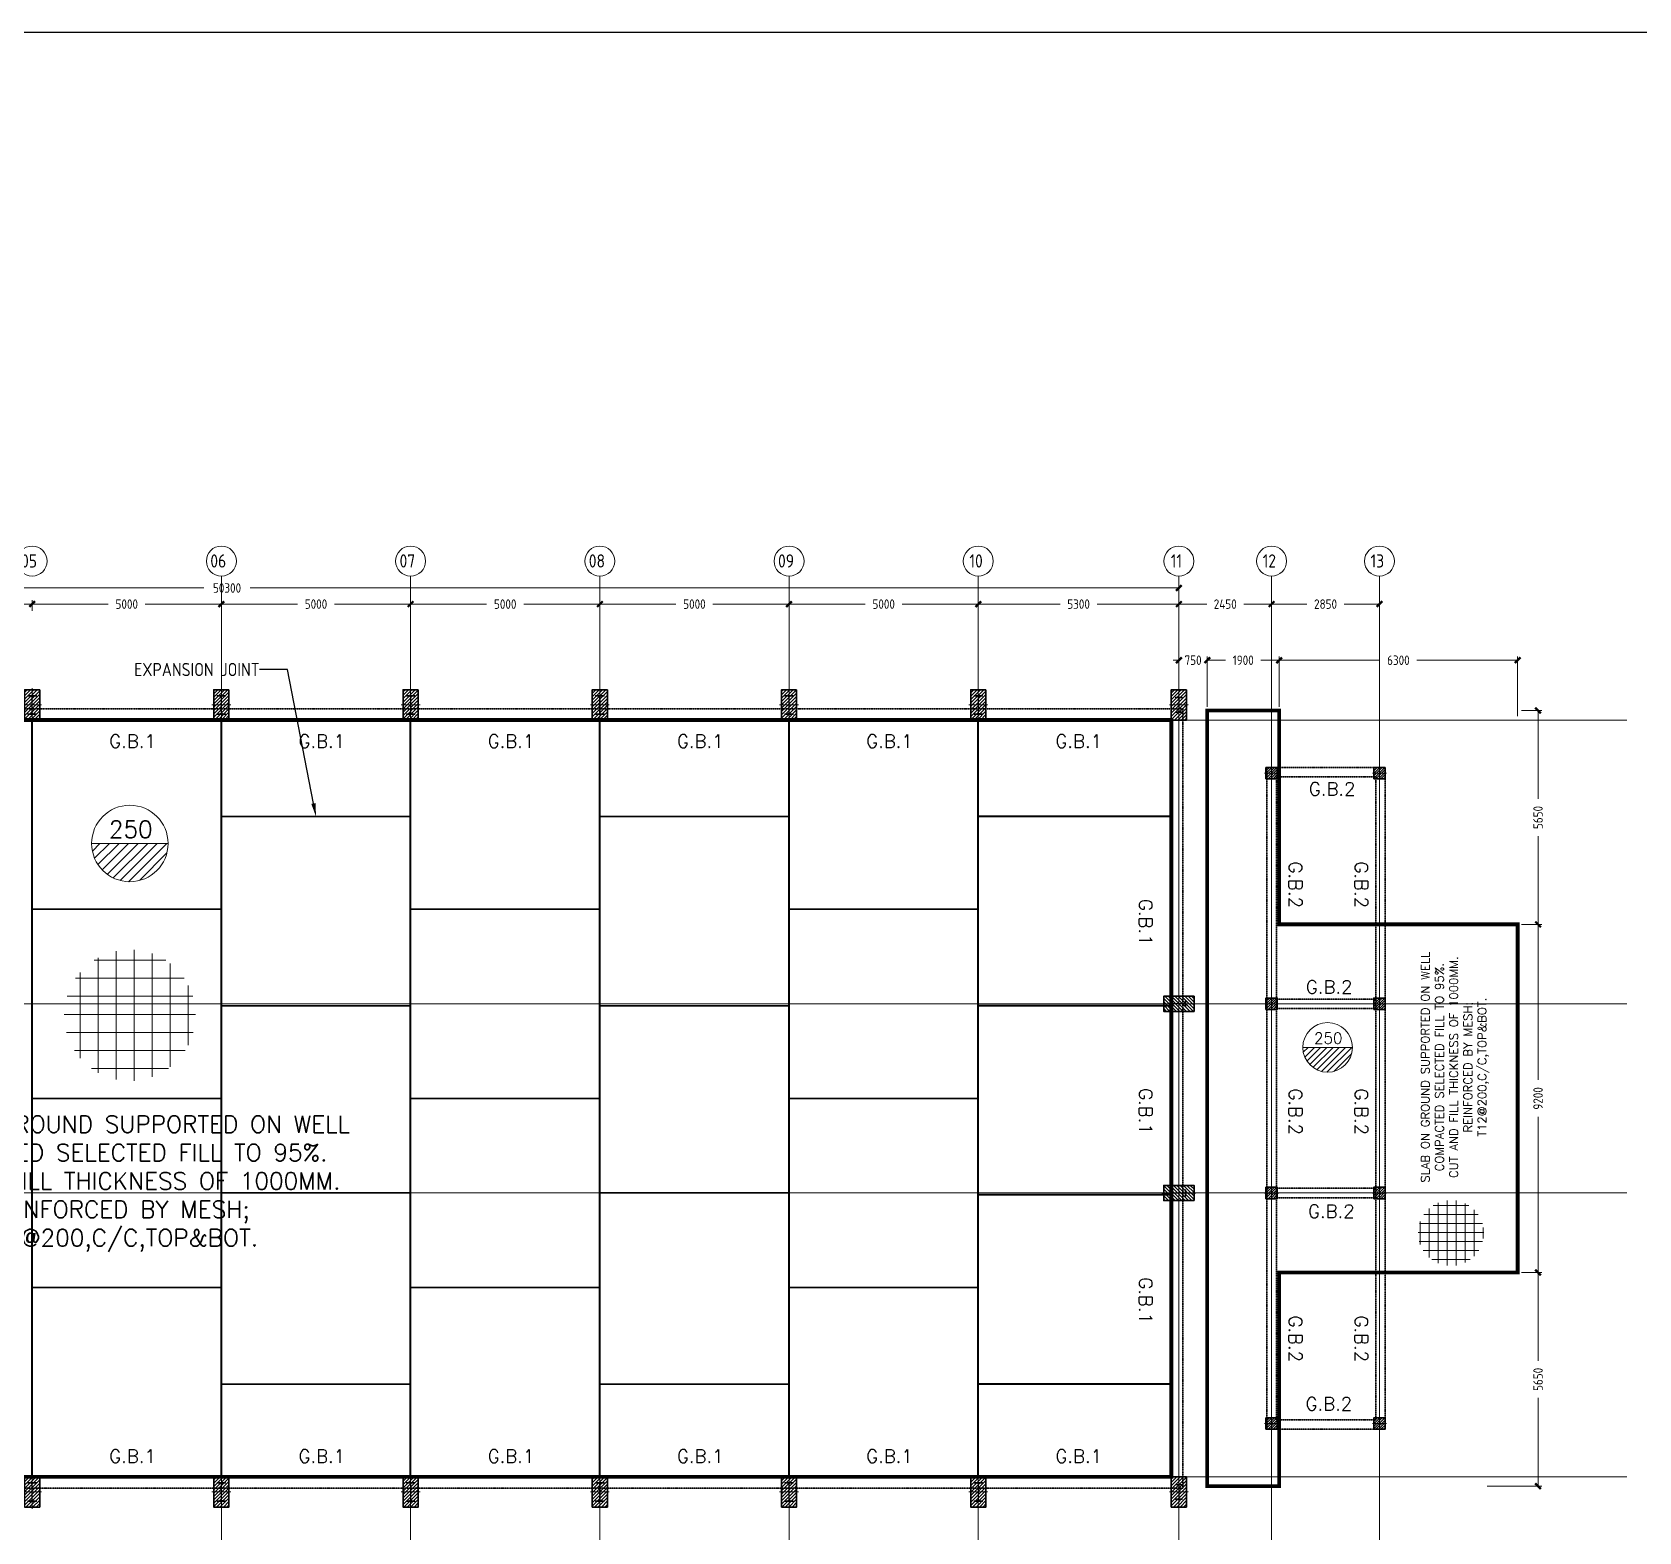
# Model space of a CAD drawing. Header units: millimetres. Extents: x -388065 to 2372687422, y -192755 to 667797.
# Drawn here: x 223865 to 266319, y 598695 to 638332 of the extents above; entities that cross this region are included whole.
import ezdxf
from ezdxf import colors
from ezdxf.entities.mleader import LeaderData, LeaderLine
from ezdxf.math import Vec2, Vec3

# ---------------------------------------------------------------- set-up
doc = ezdxf.new("R2010")
doc.units = ezdxf.units.MM
doc.linetypes.add('CENTER', pattern=[2, 1.25, -0.25, 0.25, -0.25])
doc.linetypes.add('DASHED2', pattern=[0.375, 0.25, -0.125])
doc.layers.add('S-DIM', color=5, linetype='Continuous')
for name, color, linetype, lineweight in [('SLAB', 6, 'Continuous', 25), ('STR-BEAM_EXPOSED', 5, 'DASHED2', 30), ('STR-CL', 1, 'CENTER', 9), ('STR-CONC', 3, 'Continuous', 30), ('STR-DIM', 1, 'Continuous', 9), ('STR-GRID', 248, 'Continuous', 9), ('STR-HATCH', 4, 'Continuous', 9), ('STR-STEEL_IN_SEC', 6, 'Continuous', 15), ('STR-TEXT', 7, 'Continuous', 9)]:
    doc.layers.add(name, color=color, linetype=linetype, lineweight=lineweight)
doc.styles.add('MINA_MM', font='romans.shx', dxfattribs={"height": 200})
doc.styles.add('MINA_MM_ANNOT_PLAN', font='dim.shx', dxfattribs={"height": 350})
doc.styles.add('MINA_MM_LAYOUT', font='dim.shx', dxfattribs={"height": 250})
doc.dimstyles.new('MINA_MM_LAYOUT', dxfattribs={"dimtxt": 250, "dimasz": 150, "dimexe": 100, "dimexo": 100, "dimgap": 50, "dimtad": 0, "dimdec": 0, "dimzin": 0, "dimdsep": 46, "dimtxsty": 'MINA_MM_LAYOUT', "dimblk": 'ARCHTICK', "dimcen": 0.09, "dimclrd": 256, "dimclre": 256, "dimclrt": 7, "dimadec": 0, "dimazin": 0, "dimtfac": 1, "dimtdec": 0, "dimtix": 1, "dimtofl": 0, "dimtmove": 0, "dimatfit": 0, "dimfxl": 1, "dimtolj": 1, "dimtzin": 0, "dimlwd": -1, "dimlwe": -1, "dimarcsym": 0})

# ---------------------------------------------------------------- blocks, each defined once
blk = doc.blocks.new('S.C.01.PLAN')
at = {"layer": 'STR-HATCH'}
h = blk.add_hatch(dxfattribs=at)
h.set_pattern_fill('ANSI31', color=256, scale=500)
h.set_pattern_definition([(45, (0, 0), (-44.194, 44.194), [])])
h.paths.add_polyline_path([(200, 150), (200, -650), (-200, -650), (-200, 150)])
at = {"layer": 'STR-CL'}
for p, q in [((0, 196), (0, -700)), ((-250, -250), (250, -250))]:
    blk.add_line(p, q, dxfattribs=at)
at = {"layer": 'STR-CONC', "ltscale": 10}
blk.add_lwpolyline([(200, 150), (200, -650), (-200, -650), (-200, 150)], close=True, dxfattribs=at)
blk = doc.blocks.new('column plan')
for p in [(110750, 620801), (115750, 620801), (120750, 620801), (125750, 620801), (130750, 620801), (135750, 620801), (141050, 620801), (110750, 600001), (115750, 600001), (120750, 600001), (125750, 600001), (130750, 600001), (135750, 600001), (141050, 600001)]:
    blk.add_blockref('S.C.01.PLAN', p)
at = {"rotation": 270}
for p in [(141300, 612651), (141300, 607651)]:
    blk.add_blockref('S.C.01.PLAN', p, dxfattribs=at)
blk = doc.blocks.new('_ARCHTICK')
at = {"color": 0, "linetype": 'ByBlock', "const_width": 0.4}
blk.add_lwpolyline([(-0.5, -0.5), (0.5, 0.5)], dxfattribs=at)
blk = doc.blocks.new('*D2524')
at = {"layer": 'Defpoints', "color": 0, "ltscale": 10, "transparency": 16777216}
for p in [(141050, 623641), (90750, 622941), (141050, 622941)]:
    blk.add_point(p, dxfattribs=at)
at = {"layer": 'STR-DIM', "ltscale": 10, "transparency": 16777216}
for p, q in [((90750, 623041), (90750, 623741)), ((141050, 623041), (141050, 623741)), ((90750, 623641), (115290, 623641)), ((141050, 623641), (116509, 623641))]:
    blk.add_line(p, q, dxfattribs=at)
at = {"layer": 'STR-DIM', "ltscale": 10, "transparency": 16777216, "xscale": 150, "yscale": 150, "zscale": 150, "rotation": 180}
blk.add_blockref('_ARCHTICK', (90750, 623641), dxfattribs=at)
at = {"layer": 'STR-DIM', "ltscale": 10, "transparency": 16777216, "xscale": 150, "yscale": 150, "zscale": 150}
blk.add_blockref('_ARCHTICK', (141050, 623641), dxfattribs=at)
at = {"layer": 'STR-DIM', "color": 7, "ltscale": 10, "transparency": 16777216, "insert": (115900, 623641), "char_height": 250, "attachment_point": 5, "style": 'MINA_MM_LAYOUT'}
blk.add_mtext('\\A1;50300', dxfattribs=at)
blk = doc.blocks.new('*D2527')
at = {"layer": 'Defpoints', "color": 0, "transparency": 16777216}
for p in [(105750, 622941), (110750, 623215), (110750, 622941)]:
    blk.add_point(p, dxfattribs=at)
at = {"layer": 'STR-DIM', "transparency": 16777216}
for p, q in [((105750, 623041), (105750, 623315)), ((110750, 623041), (110750, 623315)), ((105750, 623215), (107759, 623215)), ((110750, 623215), (108740, 623215))]:
    blk.add_line(p, q, dxfattribs=at)
at = {"layer": 'STR-DIM', "transparency": 16777216, "xscale": 150, "yscale": 150, "zscale": 150, "rotation": 180}
blk.add_blockref('_ARCHTICK', (105750, 623215), dxfattribs=at)
at = {"layer": 'STR-DIM', "transparency": 16777216, "xscale": 150, "yscale": 150, "zscale": 150}
blk.add_blockref('_ARCHTICK', (110750, 623215), dxfattribs=at)
at = {"layer": 'STR-DIM', "color": 7, "transparency": 16777216, "insert": (108250, 623215), "char_height": 250, "attachment_point": 5, "style": 'MINA_MM_LAYOUT'}
blk.add_mtext('\\A1;5000', dxfattribs=at)
blk = doc.blocks.new('*D2528')
at = {"layer": 'Defpoints', "color": 0, "transparency": 16777216}
for p in [(110750, 622941), (115750, 623215), (115750, 622941)]:
    blk.add_point(p, dxfattribs=at)
at = {"layer": 'STR-DIM', "transparency": 16777216}
for p, q in [((110750, 623041), (110750, 623315)), ((115750, 623041), (115750, 623315)), ((110750, 623215), (112759, 623215)), ((115750, 623215), (113740, 623215))]:
    blk.add_line(p, q, dxfattribs=at)
at = {"layer": 'STR-DIM', "transparency": 16777216, "xscale": 150, "yscale": 150, "zscale": 150, "rotation": 180}
blk.add_blockref('_ARCHTICK', (110750, 623215), dxfattribs=at)
at = {"layer": 'STR-DIM', "transparency": 16777216, "xscale": 150, "yscale": 150, "zscale": 150}
blk.add_blockref('_ARCHTICK', (115750, 623215), dxfattribs=at)
at = {"layer": 'STR-DIM', "color": 7, "transparency": 16777216, "insert": (113250, 623215), "char_height": 250, "attachment_point": 5, "style": 'MINA_MM_LAYOUT'}
blk.add_mtext('\\A1;5000', dxfattribs=at)
blk = doc.blocks.new('*D2529')
at = {"layer": 'Defpoints', "color": 0, "transparency": 16777216}
for p in [(115750, 622941), (120750, 623215), (120750, 622941)]:
    blk.add_point(p, dxfattribs=at)
at = {"layer": 'STR-DIM', "transparency": 16777216}
for p, q in [((115750, 623041), (115750, 623315)), ((120750, 623041), (120750, 623315)), ((115750, 623215), (117759, 623215)), ((120750, 623215), (118740, 623215))]:
    blk.add_line(p, q, dxfattribs=at)
at = {"layer": 'STR-DIM', "transparency": 16777216, "xscale": 150, "yscale": 150, "zscale": 150, "rotation": 180}
blk.add_blockref('_ARCHTICK', (115750, 623215), dxfattribs=at)
at = {"layer": 'STR-DIM', "transparency": 16777216, "xscale": 150, "yscale": 150, "zscale": 150}
blk.add_blockref('_ARCHTICK', (120750, 623215), dxfattribs=at)
at = {"layer": 'STR-DIM', "color": 7, "transparency": 16777216, "insert": (118250, 623215), "char_height": 250, "attachment_point": 5, "style": 'MINA_MM_LAYOUT'}
blk.add_mtext('\\A1;5000', dxfattribs=at)
blk = doc.blocks.new('*D2530')
at = {"layer": 'Defpoints', "color": 0, "transparency": 16777216}
for p in [(120750, 622941), (125750, 623215), (125750, 622941)]:
    blk.add_point(p, dxfattribs=at)
at = {"layer": 'STR-DIM', "transparency": 16777216}
for p, q in [((120750, 623041), (120750, 623315)), ((125750, 623041), (125750, 623315)), ((120750, 623215), (122759, 623215)), ((125750, 623215), (123740, 623215))]:
    blk.add_line(p, q, dxfattribs=at)
at = {"layer": 'STR-DIM', "transparency": 16777216, "xscale": 150, "yscale": 150, "zscale": 150, "rotation": 180}
blk.add_blockref('_ARCHTICK', (120750, 623215), dxfattribs=at)
at = {"layer": 'STR-DIM', "transparency": 16777216, "xscale": 150, "yscale": 150, "zscale": 150}
blk.add_blockref('_ARCHTICK', (125750, 623215), dxfattribs=at)
at = {"layer": 'STR-DIM', "color": 7, "transparency": 16777216, "insert": (123250, 623215), "char_height": 250, "attachment_point": 5, "style": 'MINA_MM_LAYOUT'}
blk.add_mtext('\\A1;5000', dxfattribs=at)
blk = doc.blocks.new('*D2531')
at = {"layer": 'Defpoints', "color": 0, "transparency": 16777216}
for p in [(125750, 622941), (130750, 623215), (130750, 622941)]:
    blk.add_point(p, dxfattribs=at)
at = {"layer": 'STR-DIM', "transparency": 16777216}
for p, q in [((125750, 623041), (125750, 623315)), ((130750, 623041), (130750, 623315)), ((125750, 623215), (127759, 623215)), ((130750, 623215), (128740, 623215))]:
    blk.add_line(p, q, dxfattribs=at)
at = {"layer": 'STR-DIM', "transparency": 16777216, "xscale": 150, "yscale": 150, "zscale": 150, "rotation": 180}
blk.add_blockref('_ARCHTICK', (125750, 623215), dxfattribs=at)
at = {"layer": 'STR-DIM', "transparency": 16777216, "xscale": 150, "yscale": 150, "zscale": 150}
blk.add_blockref('_ARCHTICK', (130750, 623215), dxfattribs=at)
at = {"layer": 'STR-DIM', "color": 7, "transparency": 16777216, "insert": (128250, 623215), "char_height": 250, "attachment_point": 5, "style": 'MINA_MM_LAYOUT'}
blk.add_mtext('\\A1;5000', dxfattribs=at)
blk = doc.blocks.new('*D2532')
at = {"layer": 'Defpoints', "color": 0, "transparency": 16777216}
for p in [(130750, 622941), (135750, 623215), (135750, 622941)]:
    blk.add_point(p, dxfattribs=at)
at = {"layer": 'STR-DIM', "transparency": 16777216}
for p, q in [((130750, 623041), (130750, 623315)), ((135750, 623041), (135750, 623315)), ((130750, 623215), (132759, 623215)), ((135750, 623215), (133740, 623215))]:
    blk.add_line(p, q, dxfattribs=at)
at = {"layer": 'STR-DIM', "transparency": 16777216, "xscale": 150, "yscale": 150, "zscale": 150, "rotation": 180}
blk.add_blockref('_ARCHTICK', (130750, 623215), dxfattribs=at)
at = {"layer": 'STR-DIM', "transparency": 16777216, "xscale": 150, "yscale": 150, "zscale": 150}
blk.add_blockref('_ARCHTICK', (135750, 623215), dxfattribs=at)
at = {"layer": 'STR-DIM', "color": 7, "transparency": 16777216, "insert": (133250, 623215), "char_height": 250, "attachment_point": 5, "style": 'MINA_MM_LAYOUT'}
blk.add_mtext('\\A1;5000', dxfattribs=at)
blk = doc.blocks.new('*D2533')
at = {"layer": 'Defpoints', "color": 0, "transparency": 16777216}
for p in [(135750, 622941), (141050, 623215), (141050, 622941)]:
    blk.add_point(p, dxfattribs=at)
at = {"layer": 'STR-DIM', "transparency": 16777216}
for p, q in [((135750, 623041), (135750, 623315)), ((141050, 623041), (141050, 623315)), ((135750, 623215), (137909, 623215)), ((141050, 623215), (138890, 623215))]:
    blk.add_line(p, q, dxfattribs=at)
at = {"layer": 'STR-DIM', "transparency": 16777216, "xscale": 150, "yscale": 150, "zscale": 150, "rotation": 180}
blk.add_blockref('_ARCHTICK', (135750, 623215), dxfattribs=at)
at = {"layer": 'STR-DIM', "transparency": 16777216, "xscale": 150, "yscale": 150, "zscale": 150}
blk.add_blockref('_ARCHTICK', (141050, 623215), dxfattribs=at)
at = {"layer": 'STR-DIM', "color": 7, "transparency": 16777216, "insert": (138400, 623215), "char_height": 250, "attachment_point": 5, "style": 'MINA_MM_LAYOUT'}
blk.add_mtext('\\A1;5300', dxfattribs=at)
blk = doc.blocks.new('*D2056')
at = {"layer": 'Defpoints', "color": 0, "ltscale": 0.1, "transparency": 16777216}
for p in [(141050, 622941), (143500, 623215), (143500, 622914)]:
    blk.add_point(p, dxfattribs=at)
at = {"layer": 'STR-DIM', "ltscale": 0.1, "transparency": 16777216}
for p, q in [((141050, 623041), (141050, 623315)), ((143500, 623014), (143500, 623315)), ((141050, 623215), (141784, 623215)), ((143500, 623215), (142765, 623215))]:
    blk.add_line(p, q, dxfattribs=at)
at = {"layer": 'STR-DIM', "ltscale": 0.1, "transparency": 16777216, "xscale": 150, "yscale": 150, "zscale": 150, "rotation": 180}
blk.add_blockref('_ARCHTICK', (141050, 623215), dxfattribs=at)
at = {"layer": 'STR-DIM', "ltscale": 0.1, "transparency": 16777216, "xscale": 150, "yscale": 150, "zscale": 150}
blk.add_blockref('_ARCHTICK', (143500, 623215), dxfattribs=at)
at = {"layer": 'STR-DIM', "color": 7, "ltscale": 0.1, "transparency": 16777216, "insert": (142275, 623215), "char_height": 250, "attachment_point": 5, "style": 'MINA_MM_LAYOUT'}
blk.add_mtext('\\A1;2450', dxfattribs=at)
blk = doc.blocks.new('*D2057')
at = {"layer": 'Defpoints', "color": 0, "ltscale": 0.1, "transparency": 16777216}
for p in [(143500, 622914), (146350, 623215), (146350, 622912)]:
    blk.add_point(p, dxfattribs=at)
at = {"layer": 'STR-DIM', "ltscale": 0.1, "transparency": 16777216}
for p, q in [((143500, 623014), (143500, 623315)), ((146350, 623012), (146350, 623315)), ((143500, 623215), (144434, 623215)), ((146350, 623215), (145415, 623215))]:
    blk.add_line(p, q, dxfattribs=at)
at = {"layer": 'STR-DIM', "ltscale": 0.1, "transparency": 16777216, "xscale": 150, "yscale": 150, "zscale": 150, "rotation": 180}
blk.add_blockref('_ARCHTICK', (143500, 623215), dxfattribs=at)
at = {"layer": 'STR-DIM', "ltscale": 0.1, "transparency": 16777216, "xscale": 150, "yscale": 150, "zscale": 150}
blk.add_blockref('_ARCHTICK', (146350, 623215), dxfattribs=at)
at = {"layer": 'STR-DIM', "color": 7, "ltscale": 0.1, "transparency": 16777216, "insert": (144925, 623215), "char_height": 250, "attachment_point": 5, "style": 'MINA_MM_LAYOUT'}
blk.add_mtext('\\A1;2850', dxfattribs=at)
blk = doc.blocks.new('*U1633')
at = {"layer": 'STR-TEXT', "insert": (-334, 100), "char_height": 350, "attachment_point": 1, "style": 'MINA_MM'}
blk.add_mtext_dynamic_manual_height_columns('G.B.1', width=668.67, gutter_width=12.5, heights=[0], dxfattribs=at)
blk = doc.blocks.new('*U1634')
at = {"layer": 'STR-BEAM_EXPOSED', "color": 0, "linetype": 'ByBlock', "lineweight": -2, "transparency": 16777216}
for p in [(20000, 0), (25000, 0), (30000, 0), (35000, 0), (40000, 0), (45000, 0)]:
    blk.add_blockref('*U1633', p, dxfattribs=at)
blk = doc.blocks.new('*U1640')
at = {"layer": 'STR-TEXT', "insert": (-334, 100), "char_height": 350, "attachment_point": 1, "style": 'MINA_MM'}
blk.add_mtext_dynamic_manual_height_columns('G.B.1', width=668.67, gutter_width=12.5, heights=[0], dxfattribs=at)
blk = doc.blocks.new('*U1639')
at = {"layer": 'STR-BEAM_EXPOSED', "color": 0, "linetype": 'ByBlock', "lineweight": -2, "transparency": 16777216}
for p in [(0, 0), (5000, 0), (10000, 0)]:
    blk.add_blockref('*U1640', p, dxfattribs=at)
blk = doc.blocks.new('PLATFORM CLOUMNS')
at = {"layer": 'STR-HATCH'}
h = blk.add_hatch(dxfattribs=at)
h.set_pattern_fill('ANSI31', color=256, scale=375)
h.set_pattern_definition([(45, (143312.404, 618746.048), (-33.1456, 33.1456), [])])
h.paths.add_polyline_path([(143350, 618596), (143350, 618896), (143650, 618896), (143650, 618596)])
h = blk.add_hatch(dxfattribs=at)
h.set_pattern_fill('ANSI31', color=256, scale=375)
h.set_pattern_definition([(45, (146162.405, 618746.048), (-33.1456, 33.1456), [])])
h.paths.add_polyline_path([(146200, 618596), (146200, 618896), (146500, 618896), (146500, 618596)])
h = blk.add_hatch(dxfattribs=at)
h.set_pattern_fill('ANSI31', color=256, scale=375)
h.set_pattern_definition([(45, (143312.405, 612651.39), (-33.1456, 33.1456), [])])
h.paths.add_polyline_path([(143350, 612501), (143350, 612801), (143650, 612801), (143650, 612501)])
h = blk.add_hatch(dxfattribs=at)
h.set_pattern_fill('ANSI31', color=256, scale=375)
h.set_pattern_definition([(45, (146162.405, 612651.39), (-33.1456, 33.1456), [])])
h.paths.add_polyline_path([(146200, 612501), (146200, 612801), (146500, 612801), (146500, 612501)])
h = blk.add_hatch(dxfattribs=at)
h.set_pattern_fill('ANSI31', color=256, scale=375)
h.set_pattern_definition([(45, (143312.404, 607651.39), (-33.1456, 33.1456), [])])
h.paths.add_polyline_path([(143350, 607501), (143350, 607801), (143650, 607801), (143650, 607501)])
h = blk.add_hatch(dxfattribs=at)
h.set_pattern_fill('ANSI31', color=256, scale=375)
h.set_pattern_definition([(45, (146162.404, 607651.39), (-33.1456, 33.1456), [])])
h.paths.add_polyline_path([(146200, 607501), (146200, 607801), (146500, 607801), (146500, 607501)])
h = blk.add_hatch(dxfattribs=at)
h.set_pattern_fill('ANSI31', color=256, scale=375)
h.set_pattern_definition([(45, (143312.405, 601556.048), (-33.1456, 33.1456), [])])
h.paths.add_polyline_path([(143350, 601406), (143350, 601706), (143650, 601706), (143650, 601406)])
h = blk.add_hatch(dxfattribs=at)
h.set_pattern_fill('ANSI31', color=256, scale=375)
h.set_pattern_definition([(45, (146162.405, 601556.048), (-33.1456, 33.1456), [])])
h.paths.add_polyline_path([(146200, 601406), (146200, 601706), (146500, 601706), (146500, 601406)])
at = {"layer": 'STR-CL'}
for p, q in [((143312, 618746), (143687, 618746)), ((143500, 618934), (143500, 618559)), ((146162, 618746), (146537, 618746)), ((146350, 618934), (146350, 618559)), ((143312, 612651), (143687, 612651)), ((143500, 612839), (143500, 612464)), ((146162, 612651), (146537, 612651)), ((146350, 612839), (146350, 612464)), ((143312, 607651), (143687, 607651)), ((143500, 607839), (143500, 607464)), ((146162, 607651), (146537, 607651)), ((146350, 607839), (146350, 607464)), ((143500, 601744), (143500, 601369)), ((146350, 601744), (146350, 601369)), ((143312, 601556), (143687, 601556)), ((146162, 601556), (146537, 601556))]:
    blk.add_line(p, q, dxfattribs=at)
at = {"layer": 'STR-CONC', "ltscale": 10}
for points in [[(143350, 618596), (143350, 618896), (143650, 618896), (143650, 618596)], [(146200, 618596), (146200, 618896), (146500, 618896), (146500, 618596)], [(143350, 612501), (143350, 612801), (143650, 612801), (143650, 612501)], [(146200, 612501), (146200, 612801), (146500, 612801), (146500, 612501)], [(143350, 607501), (143350, 607801), (143650, 607801), (143650, 607501)], [(146200, 607501), (146200, 607801), (146500, 607801), (146500, 607501)], [(143350, 601406), (143350, 601706), (143650, 601706), (143650, 601406)], [(146200, 601406), (146200, 601706), (146500, 601706), (146500, 601406)]]:
    blk.add_lwpolyline(points, close=True, dxfattribs=at)
blk = doc.blocks.new('*U1765')
at = {"layer": 'STR-TEXT', "insert": (-334, 100), "char_height": 350, "attachment_point": 1, "style": 'MINA_MM'}
blk.add_mtext_dynamic_manual_height_columns('G.B.2', width=668.67, gutter_width=12.5, heights=[0], dxfattribs=at)
blk = doc.blocks.new('*U1764')
at = {"layer": 'STR-BEAM_EXPOSED', "color": 0, "linetype": 'ByBlock', "lineweight": -2, "transparency": 16777216}
for p in [(0, 0), (6000, 0), (12000, 0)]:
    blk.add_blockref('*U1765', p, dxfattribs=at)
blk = doc.blocks.new('*D1766')
at = {"layer": 'Defpoints', "color": 0, "transparency": 16777216}
for p in [(254915, 621732), (254165, 621450), (254915, 620401)]:
    blk.add_point(p, dxfattribs=at)
at = {"layer": 'STR-DIM', "transparency": 16777216}
for p, q in [((254165, 621732), (254015, 621732)), ((254165, 621550), (254165, 621832)), ((254915, 620501), (254915, 621832)), ((254915, 621732), (255065, 621732))]:
    blk.add_line(p, q, dxfattribs=at)
at = {"layer": 'STR-DIM', "transparency": 16777216, "xscale": 150, "yscale": 150, "zscale": 150}
blk.add_blockref('_ARCHTICK', (254165, 621732), dxfattribs=at)
at = {"layer": 'STR-DIM', "transparency": 16777216, "xscale": 150, "yscale": 150, "zscale": 150, "rotation": 180}
blk.add_blockref('_ARCHTICK', (254915, 621732), dxfattribs=at)
at = {"layer": 'STR-DIM', "color": 7, "transparency": 16777216, "insert": (254540, 621732), "char_height": 250, "attachment_point": 5, "style": 'MINA_MM_LAYOUT'}
blk.add_mtext('\\A1;750', dxfattribs=at)
blk = doc.blocks.new('*D1767')
at = {"layer": 'Defpoints', "color": 0, "ltscale": 0.1, "transparency": 16777216}
for p in [(256815, 621732), (254915, 620401), (256815, 620401)]:
    blk.add_point(p, dxfattribs=at)
at = {"layer": 'STR-DIM', "ltscale": 0.1, "transparency": 16777216}
for p, q in [((254915, 620501), (254915, 621832)), ((254915, 621732), (255398, 621732)), ((256815, 621732), (256332, 621732)), ((256815, 620501), (256815, 621832))]:
    blk.add_line(p, q, dxfattribs=at)
at = {"layer": 'STR-DIM', "ltscale": 0.1, "transparency": 16777216, "xscale": 150, "yscale": 150, "zscale": 150, "rotation": 180}
blk.add_blockref('_ARCHTICK', (254915, 621732), dxfattribs=at)
at = {"layer": 'STR-DIM', "ltscale": 0.1, "transparency": 16777216, "xscale": 150, "yscale": 150, "zscale": 150}
blk.add_blockref('_ARCHTICK', (256815, 621732), dxfattribs=at)
at = {"layer": 'STR-DIM', "color": 7, "ltscale": 0.1, "transparency": 16777216, "insert": (255865, 621732), "char_height": 250, "attachment_point": 5, "style": 'MINA_MM_LAYOUT'}
blk.add_mtext('\\A1;1900', dxfattribs=at)
blk = doc.blocks.new('*D1768')
at = {"layer": 'Defpoints', "color": 0, "ltscale": 0.1, "transparency": 16777216}
for p in [(263115, 621732), (256815, 620401), (263115, 620151)]:
    blk.add_point(p, dxfattribs=at)
at = {"layer": 'STR-DIM', "ltscale": 0.1, "transparency": 16777216}
for p, q in [((256815, 620501), (256815, 621832)), ((256815, 621732), (259474, 621732)), ((263115, 621732), (260455, 621732)), ((263115, 620251), (263115, 621832))]:
    blk.add_line(p, q, dxfattribs=at)
at = {"layer": 'STR-DIM', "ltscale": 0.1, "transparency": 16777216, "xscale": 150, "yscale": 150, "zscale": 150, "rotation": 180}
blk.add_blockref('_ARCHTICK', (256815, 621732), dxfattribs=at)
at = {"layer": 'STR-DIM', "ltscale": 0.1, "transparency": 16777216, "xscale": 150, "yscale": 150, "zscale": 150}
blk.add_blockref('_ARCHTICK', (263115, 621732), dxfattribs=at)
at = {"layer": 'STR-DIM', "color": 7, "ltscale": 0.1, "transparency": 16777216, "insert": (259965, 621732), "char_height": 250, "attachment_point": 5, "style": 'MINA_MM_LAYOUT'}
blk.add_mtext('\\A1;6300', dxfattribs=at)
blk = doc.blocks.new('*D1769')
at = {"layer": 'Defpoints', "color": 0, "ltscale": 0.1, "transparency": 16777216}
for p in [(263115, 620401), (263115, 614751), (263655, 614751)]:
    blk.add_point(p, dxfattribs=at)
at = {"layer": 'STR-DIM', "ltscale": 0.1, "transparency": 16777216}
for p, q in [((263215, 620401), (263755, 620401)), ((263655, 620401), (263655, 618067)), ((263655, 614751), (263655, 617086)), ((263215, 614751), (263755, 614751))]:
    blk.add_line(p, q, dxfattribs=at)
at = {"layer": 'STR-DIM', "ltscale": 0.1, "transparency": 16777216, "xscale": 150, "yscale": 150, "zscale": 150}
for p, rotation in [((263655, 620401), 90), ((263655, 614751), 270)]:
    blk.add_blockref('_ARCHTICK', p, dxfattribs=dict(at, rotation=rotation))
at = {"layer": 'STR-DIM', "color": 7, "ltscale": 0.1, "transparency": 16777216, "insert": (263655, 617576), "char_height": 250, "attachment_point": 5, "rotation": 90, "style": 'MINA_MM_LAYOUT'}
blk.add_mtext('\\A1;5650', dxfattribs=at)
blk = doc.blocks.new('*D1770')
at = {"layer": 'Defpoints', "color": 0, "ltscale": 0.1, "transparency": 16777216}
for p in [(263115, 614751), (263115, 605551), (263655, 605551)]:
    blk.add_point(p, dxfattribs=at)
at = {"layer": 'STR-DIM', "ltscale": 0.1, "transparency": 16777216}
for p, q in [((263215, 614751), (263755, 614751)), ((263655, 614751), (263655, 610642)), ((263655, 605551), (263655, 609661)), ((263215, 605551), (263755, 605551))]:
    blk.add_line(p, q, dxfattribs=at)
at = {"layer": 'STR-DIM', "ltscale": 0.1, "transparency": 16777216, "xscale": 150, "yscale": 150, "zscale": 150}
for p, rotation in [((263655, 614751), 90), ((263655, 605551), 270)]:
    blk.add_blockref('_ARCHTICK', p, dxfattribs=dict(at, rotation=rotation))
at = {"layer": 'STR-DIM', "color": 7, "ltscale": 0.1, "transparency": 16777216, "insert": (263655, 610151), "char_height": 250, "attachment_point": 5, "rotation": 90, "style": 'MINA_MM_LAYOUT'}
blk.add_mtext('\\A1;9200', dxfattribs=at)
blk = doc.blocks.new('*D1771')
at = {"layer": 'Defpoints', "color": 0, "ltscale": 0.1, "transparency": 16777216}
for p in [(263115, 605551), (262214, 599901), (263655, 599901)]:
    blk.add_point(p, dxfattribs=at)
at = {"layer": 'STR-DIM', "ltscale": 0.1, "transparency": 16777216}
for p, q in [((263215, 605551), (263755, 605551)), ((263655, 605551), (263655, 603217)), ((263655, 599901), (263655, 602236)), ((262314, 599901), (263755, 599901))]:
    blk.add_line(p, q, dxfattribs=at)
at = {"layer": 'STR-DIM', "ltscale": 0.1, "transparency": 16777216, "xscale": 150, "yscale": 150, "zscale": 150}
for p, rotation in [((263655, 605551), 90), ((263655, 599901), 270)]:
    blk.add_blockref('_ARCHTICK', p, dxfattribs=dict(at, rotation=rotation))
at = {"layer": 'STR-DIM', "color": 7, "ltscale": 0.1, "transparency": 16777216, "insert": (263655, 602726), "char_height": 250, "attachment_point": 5, "rotation": 90, "style": 'MINA_MM_LAYOUT'}
blk.add_mtext('\\A1;5650', dxfattribs=at)
blk = doc.blocks.new('*U1943')
at = {"layer": 'STR-STEEL_IN_SEC'}
for points in [[(-32, 10683, -0.414214), (-5, 10657), (-5, 10243, -0.414214), (-32, 10217), (-112, 10217), (-112, 10200), (112, 10200), (112, 10217), (32, 10217, -0.414214), (5, 10243), (5, 10657, -0.414214), (32, 10683), (112, 10683), (112, 10700), (-112, 10700), (-112, 10683)], [(-32, -10117, -0.414214), (-5, -10143), (-5, -10557, -0.414214), (-32, -10583), (-112, -10583), (-112, -10600), (112, -10600), (112, -10583), (32, -10583, -0.414214), (5, -10557), (5, -10143, -0.414214), (32, -10117), (112, -10117), (112, -10100), (-112, -10100), (-112, -10117)]]:
    blk.add_lwpolyline(points, format="xyb", close=True, dxfattribs=at)
blk = doc.blocks.new('*U1944')
at = {"layer": 'SLAB', "color": 0, "linetype": 'ByBlock', "lineweight": -2, "transparency": 16777216}
for p in [(20000, 0), (25000, 0), (30000, 0), (35000, 0), (40000, 0), (45000, 0)]:
    blk.add_blockref('*U1943', p, dxfattribs=at)
blk = doc.blocks.new('*U2416')
at = {"layer": 'S-DIM', "color": 6, "lineweight": 35}
blk.add_line((0, -9997), (0, 10003), dxfattribs=at)
blk = doc.blocks.new('*U2417')
at = {"layer": 'STR-DIM', "color": 0, "linetype": 'ByBlock', "lineweight": -2, "transparency": 16777216}
for p in [(0, 0), (5000, 0), (10000, 0), (15000, 0), (20000, 0), (25000, 0), (30000, 0), (35000, 0), (40000, 0)]:
    blk.add_blockref('*U2416', p, dxfattribs=at)
blk = doc.blocks.new('*U2418')
at = {"layer": 'S-DIM', "color": 6, "lineweight": 35}
blk.add_line((2376, 0), (-2724, 0), dxfattribs=at)
blk = doc.blocks.new('*U2419')
at = {"layer": 'STR-DIM', "color": 0, "linetype": 'ByBlock', "lineweight": -2, "transparency": 16777216}
for p in [(0, 0), (0, -5000), (0, -10000), (0, -15000)]:
    blk.add_blockref('*U2418', p, dxfattribs=at)
blk = doc.blocks.new('*U2500')
at = {"layer": 'STR-TEXT', "insert": (-334, 100), "char_height": 350, "attachment_point": 1, "style": 'MINA_MM'}
blk.add_mtext_dynamic_manual_height_columns('G.B.1', width=668.67, gutter_width=12.5, heights=[0], dxfattribs=at)
blk = doc.blocks.new('*U2502')
at = {"layer": 'STR-BEAM_EXPOSED', "color": 0, "linetype": 'ByBlock', "lineweight": -2, "transparency": 16777216}
for p in [(20000, 0), (25000, 0), (30000, 0), (35000, 0), (40000, 0), (45000, 0)]:
    blk.add_blockref('*U2500', p, dxfattribs=at)
blk = doc.blocks.new('*U2505')
at = {"layer": 'STR-TEXT', "insert": (-334, 100), "char_height": 350, "attachment_point": 1, "style": 'MINA_MM'}
blk.add_mtext_dynamic_manual_height_columns('G.B.2', width=668.67, gutter_width=12.5, heights=[0], dxfattribs=at)
blk = doc.blocks.new('*U2503')
at = {"layer": 'STR-BEAM_EXPOSED', "color": 0, "linetype": 'ByBlock', "lineweight": -2, "transparency": 16777216}
for p in [(0, 0), (6000, 0), (12000, 0)]:
    blk.add_blockref('*U2505', p, dxfattribs=at)
blk = doc.blocks.new('grids')
at = {"layer": 'STR-GRID', "ltscale": 10}
for p, q in [((115749.9, 623956.2), (115749.9, 596346.6)), ((120749.9, 623956.2), (120749.9, 596346.6)), ((125749.9, 623956.2), (125749.9, 596346.6)), ((130749.9, 623956.2), (130749.9, 596346.6)), ((135749.9, 623956.2), (135749.9, 596346.6)), ((141049.9, 623956.2), (141049.9, 596346.6)), ((143499.9, 623956.2), (143499.9, 596346.6)), ((146349.9, 623956.2), (146349.9, 596346.6)), ((88573.5, 620151.4), (152889.1, 620151.4)), ((88573.5, 612651.4), (152889.1, 612651.4)), ((88573.5, 607651.4), (152889.1, 607651.4)), ((88573.5, 600151.4), (152889.1, 600151.4))]:
    blk.add_line(p, q, dxfattribs=at)
for centre in [(110749.9, 624352.3), (115749.9, 624352.3), (120749.9, 624352.3), (125749.9, 624352.3), (130749.9, 624352.3), (135749.9, 624352.3), (141049.9, 624352.3), (143499.9, 624352.3), (146349.9, 624352.3)]:
    blk.add_circle(centre, 396.1, dxfattribs=at)
at = {"layer": 'STR-TEXT', "char_height": 350, "attachment_point": 1, "style": 'MINA_MM_ANNOT_PLAN'}
for s, insert in [('05', (110458.1, 624530.8)), ('06', (115458.1, 624530.8)), ('07', (120458.1, 624530.8)), ('08', (125458.1, 624530.8)), ('09', (130458.1, 624530.8)), ('10', (135514.9, 624530.8)), ('11', (140834, 624530.8)), ('12', (143263.8, 624530.8)), ('13', (146113.8, 624530.8))]:
    blk.add_mtext_dynamic_manual_height_columns(s, width=668.667, gutter_width=12.5, heights=[0], dxfattribs=dict(at, insert=insert))
at = {"layer": 'STR-DIM', "ltscale": 10}
dim = blk.add_linear_dim(base=(141049.9, 623641.4), p1=(90749.9, 622940.8), p2=(141049.9, 622940.8), dimstyle='MINA_MM_LAYOUT', dxfattribs=at)
dim.commit()
dim.dimension.update_dxf_attribs({"geometry": '*D2524', "text_midpoint": (115899.9, 623641.4)})
at = {"layer": 'STR-DIM'}
for base, p1, p2, picture, middle in [((110749.9, 623215.2), (105749.9, 622940.8), (110749.9, 622940.8), '*D2527', (108249.9, 623215.2)), ((115749.9, 623215.2), (110749.9, 622940.8), (115749.9, 622940.8), '*D2528', (113249.9, 623215.2)), ((120749.9, 623215.2), (115749.9, 622940.8), (120749.9, 622940.8), '*D2529', (118249.9, 623215.2)), ((125749.9, 623215.2), (120749.9, 622940.8), (125749.9, 622940.8), '*D2530', (123249.9, 623215.2)), ((130749.9, 623215.2), (125749.9, 622940.8), (130749.9, 622940.8), '*D2531', (128249.9, 623215.2)), ((135749.9, 623215.2), (130749.9, 622940.8), (135749.9, 622940.8), '*D2532', (133249.9, 623215.2)), ((141049.9, 623215.2), (135749.9, 622940.8), (141049.9, 622940.8), '*D2533', (138399.9, 623215.2))]:
    dim = blk.add_linear_dim(base=base, p1=p1, p2=p2, dimstyle='MINA_MM_LAYOUT', dxfattribs=at)
    dim.commit()
    dim.dimension.update_dxf_attribs({"geometry": picture, "text_midpoint": middle})
at = {"layer": 'STR-DIM', "ltscale": 0.1}
for base, p1, p2, picture, middle in [((143499.9, 623215.2), (141049.9, 622940.8), (143499.9, 622914), '*D2056', (142274.9, 623215.2)), ((146349.9, 623215.2), (143499.9, 622914), (146349.9, 622911.9), '*D2057', (144924.9, 623215.2))]:
    dim = blk.add_linear_dim(base=base, p1=p1, p2=p2, dimstyle='MINA_MM_LAYOUT', dxfattribs=at)
    dim.commit()
    dim.dimension.update_dxf_attribs({"geometry": picture, "text_midpoint": middle})

msp = doc.modelspace()

# ---------------------------------------------------------------- hatches: boundary and pattern name
at = {"layer": 'STR-HATCH'}
h = msp.add_hatch(dxfattribs=at)
h.set_pattern_fill('ANSI31', color=256, scale=56.25)
h.set_pattern_definition([(45, (105130.2, 497877.75), (-126.28485, 126.28485), [])])
h.paths.add_polyline_path([(225437.5677, 616888.3551, 1), (227457.3853, 616888.3551)])
h = msp.add_hatch(dxfattribs=at)
h.set_pattern_fill('NET', color=256, scale=150)
h.set_pattern_definition([(0, (99879.5, 491881.14), (0, 476.25), []), (90, (99879.5, 491881.14), (-476.25, 3e-14), [])])
edge = h.paths.add_edge_path()
edge.add_arc((226447.4765, 612348.114), 1733.7373, 0, 360)
h = msp.add_hatch(dxfattribs=at)
h.set_pattern_fill('ANSI31', color=256, scale=36.5625)
h.set_pattern_definition([(45, (179239.23, 534142.59), (-82.08515, 82.08515), [])])
h.paths.add_polyline_path([(257439.0136, 611499.4886, 1), (258751.8951, 611499.4886)])
h = msp.add_hatch(dxfattribs=at)
h.set_pattern_fill('NET', color=256, scale=75)
h.set_pattern_definition([(0, (201485.58, 546361), (0, 238.125), []), (90, (201485.58, 546361), (-238.125, 1e-14), [])])
edge = h.paths.add_edge_path()
edge.add_arc((261353.5271, 606594.4838), 866.8686, 0, 360)

# ---------------------------------------------------------------- linework, layer by layer
msp.add_lwpolyline([(62925.5794, 638331.8126), (741615.8383, 638331.8064), (741615.9678, 222447.7909), (62925.7089, 222447.7971)], close=True)
at = {"layer": 'SLAB', "color": 7, "const_width": 100}
for points in [[(256814.905, 605551.355), (263114.905, 605551.355), (263114.905, 614751.355), (256814.905, 614751.355), (256814.905, 620401.355), (254914.905, 620401.355), (254914.905, 599901.355), (256814.905, 599901.355)], [(204064.905, 620151.3869), (253964.905, 620151.3869), (253964.905, 600151.3869), (204064.905, 600151.3869)]]:
    msp.add_lwpolyline(points, close=True, dxfattribs=at)
at = {"layer": 'STR-BEAM_EXPOSED', "ltscale": 20}
for p, q in [((204064.905, 620451.3869), (254264.9558, 620451.3869)), ((254264.9558, 620451.3869), (254264.9042, 599851.3869)), ((204064.905, 620151.3869), (253964.9551, 620151.3869)), ((253964.9551, 620151.3869), (253964.905, 600151.3869)), ((253964.905, 600151.3869), (204064.905, 600151.3869)), ((254264.9042, 599851.3869), (203764.905, 599851.3869))]:
    msp.add_line(p, q, dxfattribs=at)
at = {"layer": 'STR-BEAM_EXPOSED', "linetype": 'DASHED2', "ltscale": 20}
for p, q in [((256489.905, 601406.0476), (256489.905, 618896.0476)), ((259614.905, 618896.0476), (256489.905, 618896.0476)), ((256739.905, 601656.0476), (256739.905, 618646.0476)), ((259364.905, 618646.0476), (256739.905, 618646.0476)), ((259364.905, 601656.0476), (259364.905, 618646.0476)), ((259614.905, 601406.0476), (259614.905, 618896.0476)), ((259364.905, 612776.3889), (256739.905, 612776.3889)), ((259364.905, 612526.3889), (256739.905, 612526.3889)), ((259364.905, 607776.3889), (256739.905, 607776.3889)), ((259364.905, 607526.3889), (256739.905, 607526.3889)), ((259364.905, 601656.0476), (256739.905, 601656.0476)), ((259614.905, 601406.0476), (256489.905, 601406.0476))]:
    msp.add_line(p, q, dxfattribs=at)
at = {"layer": 'STR-CONC', "color": 6}
for p, q in [((233864.905, 617601.3434), (228864.905, 617601.3434)), ((243864.905, 617601.3434), (238864.905, 617601.3434)), ((223864.905, 615151.3869), (228864.905, 615151.3869)), ((233864.905, 615151.3869), (238864.905, 615151.3869)), ((243864.905, 615151.3869), (248864.905, 615151.3869)), ((233864.905, 612601.3434), (228864.905, 612601.3434)), ((243864.905, 612601.3434), (238864.905, 612601.3434)), ((223864.905, 610151.3869), (228864.905, 610151.3869)), ((233864.905, 610151.3869), (238864.905, 610151.3869)), ((243864.905, 610151.3869), (248864.905, 610151.3869)), ((233864.905, 607651.3869), (228864.905, 607651.3869)), ((243864.905, 607651.3869), (238864.905, 607651.3869)), ((223864.905, 605151.3869), (228864.905, 605151.3869)), ((233864.905, 605151.3869), (238864.905, 605151.3869)), ((243864.905, 605151.3869), (248864.905, 605151.3869)), ((233864.905, 602601.3434), (228864.905, 602601.3434)), ((243864.905, 602601.3434), (238864.905, 602601.3434))]:
    msp.add_line(p, q, dxfattribs=at)
at = {"layer": 'STR-DIM'}
for p, q in [((225437.5677, 616888.3551), (227457.3853, 616888.3551)), ((257439.0136, 611499.4886), (258751.8951, 611499.4886))]:
    msp.add_line(p, q, dxfattribs=at)
for centre, radius in [((226447.4765, 616888.3551), 1009.9088), ((258095.4543, 611499.4886), 656.4407)]:
    msp.add_circle(centre, radius, dxfattribs=at)
at = {"layer": 'STR-STEEL_IN_SEC'}
for points in [[(254139.6045, 620737.8858, -0.4142135624), (254160.6045, 620716.8858), (254160.6045, 620385.8858, -0.4142135624), (254139.6045, 620364.8858), (254074.9045, 620364.8858), (254074.9045, 620351.3858), (254254.9045, 620351.3858), (254254.9045, 620364.8858), (254190.2045, 620364.8858, -0.4142135624), (254169.2045, 620385.8858), (254169.2045, 620716.8858, -0.4142135624), (254190.2045, 620737.8858), (254254.9045, 620737.8858), (254254.9045, 620751.3858), (254074.9045, 620751.3858), (254074.9045, 620737.8858)], [(253997.0546, 612628.6159, -0.4142135624), (254015.9546, 612647.5159), (254313.8546, 612647.5159, -0.4142135624), (254332.7546, 612628.6159), (254332.7546, 612570.3859), (254344.9046, 612570.3859), (254344.9046, 612732.3859), (254332.7546, 612732.3859), (254332.7546, 612674.1559, -0.4142135624), (254313.8546, 612655.2559), (254015.9546, 612655.2559, -0.4142135624), (253997.0546, 612674.1559), (253997.0546, 612732.3859), (253984.9046, 612732.3859), (253984.9046, 612570.3859), (253997.0546, 612570.3859)], [(253997.0546, 607628.6159, -0.4142135624), (254015.9546, 607647.5159), (254313.8546, 607647.5159, -0.4142135624), (254332.7546, 607628.6159), (254332.7546, 607570.3859), (254344.9046, 607570.3859), (254344.9046, 607732.3859), (254332.7546, 607732.3859), (254332.7546, 607674.1559, -0.4142135624), (254313.8546, 607655.2559), (254015.9546, 607655.2559, -0.4142135624), (253997.0546, 607674.1559), (253997.0546, 607732.3859), (253984.9046, 607732.3859), (253984.9046, 607570.3859), (253997.0546, 607570.3859)], [(254139.6048, 599937.8877, -0.4142135624), (254160.6048, 599916.8877), (254160.6048, 599585.8877, -0.4142135624), (254139.6048, 599564.8877), (254074.9048, 599564.8877), (254074.9048, 599551.3877), (254254.9048, 599551.3877), (254254.9048, 599564.8877), (254190.2048, 599564.8877, -0.4142135624), (254169.2048, 599585.8877), (254169.2048, 599916.8877, -0.4142135624), (254190.2048, 599937.8877), (254254.9048, 599937.8877), (254254.9048, 599951.3877), (254074.9048, 599951.3877), (254074.9048, 599937.8877)]]:
    msp.add_lwpolyline(points, format="xyb", close=True, dxfattribs=at)

# ---------------------------------------------------------------- block references
for name in ['grids', 'column plan']:
    msp.add_blockref(name, (113115, -0.0021))
at = {"layer": 'SLAB', "color": 7}
msp.add_blockref('*U1944', (203864.9047, 610101.3869), dxfattribs=at)
at = {"layer": 'STR-BEAM_EXPOSED'}
for name, p in [('*U2502', (206237.0576, 619669.3515)), ('*U1634', (206237.0576, 600769.2942))]:
    msp.add_blockref(name, p, dxfattribs=at)
at = {"layer": 'STR-BEAM_EXPOSED', "rotation": 270}
for name, p in [('*U2503', (257321.1167, 616079.6447)), ('*U1764', (259061.251, 616079.6447)), ('*U1639', (253362.6526, 615087.9815))]:
    msp.add_blockref(name, p, dxfattribs=at)
at = {"layer": 'STR-DIM'}
for name, p in [('*U2417', (208864.905, 610148.5877)), ('PLATFORM CLOUMNS', (113115.0002, 0)), ('*U2419', (251588.7961, 617601.3434))]:
    msp.add_blockref(name, p, dxfattribs=at)

# ---------------------------------------------------------------- texts
at = {"layer": 'STR-TEXT', "char_height": 350, "attachment_point": 1, "style": 'MINA_MM'}
for insert in [(257599.4353, 618504.097), (257520.8745, 613270.5372), (257578.0468, 607342.0666), (257512.1629, 602254.2576)]:
    msp.add_mtext_dynamic_manual_height_columns('G.B.2', width=668.666667, gutter_width=12.5, heights=[0], dxfattribs=dict(at, insert=insert))
at = {"layer": 'STR-TEXT', "attachment_point": 5, "style": 'MINA_MM'}
for s, insert, char_height in [('\\A1;250', (226471.3875, 617262.8551), 450), ('\\A1;250', (258110.9965, 611742.9136), 292.5), ('\\A1;SLAB ON GROUND SUPPORTED ON WELL\\PCOMPACTED SELECTED FILL TO 95%.\\PCUT AND FILL THICKNESS OF 1000MM.\\PREINFORCED BY MESH;\\PT12@200,C/C,TOP&BOT.', (226160.7664, 607893.8749), 450)]:
    msp.add_mtext(s, dxfattribs=dict(at, insert=insert, char_height=char_height))
at = {"layer": 'STR-TEXT', "insert": (261462.9858, 610976.2229), "char_height": 225, "attachment_point": 5, "rotation": 90, "style": 'MINA_MM'}
msp.add_mtext('\\A1;SLAB ON GROUND SUPPORTED ON WELL\\PCOMPACTED SELECTED FILL TO 95%.\\PCUT AND FILL THICKNESS OF 1000MM.\\PREINFORCED BY MESH;\\PT12@200,C/C,TOP&BOT.', dxfattribs=at)

# ---------------------------------------------------------------- dimensions: what is measured, and where the dimension line sits
at = {"layer": 'STR-DIM'}
dim = msp.add_linear_dim(base=(254914.905, 621731.7567), p1=(254164.905, 621450.1969), p2=(254914.905, 620401.355), dimstyle='MINA_MM_LAYOUT', dxfattribs=at)
dim.commit()
dim.dimension.update_dxf_attribs({"geometry": '*D1766', "text_midpoint": (254539.905, 621731.7567)})
at = {"layer": 'STR-DIM', "color": 7, "ltscale": 0.1}
for base, p1, p2, picture, middle in [((256814.905, 621731.7567), (254914.905, 620401.355), (256814.905, 620401.355), '*D1767', (255864.905, 621731.7567)), ((263114.905, 621731.7567), (256814.905, 620401.355), (263114.905, 620151.3869), '*D1768', (259964.905, 621731.7567))]:
    dim = msp.add_linear_dim(base=base, p1=p1, p2=p2, dimstyle='MINA_MM_LAYOUT', dxfattribs=at)
    dim.commit()
    dim.dimension.update_dxf_attribs({"geometry": picture, "text_midpoint": middle})
for base, p1, p2, picture, middle in [((263654.8941, 614751.355), (263114.905, 620401.355), (263114.905, 614751.355), '*D1769', (263654.8941, 617576.355)), ((263654.8941, 599901.355), (263114.905, 605551.355), (262213.6411, 599901.355), '*D1771', (263654.8941, 602726.355))]:
    dim = msp.add_linear_dim(base=base, p1=p1, p2=p2, angle=90, dimstyle='MINA_MM_LAYOUT', dxfattribs=at)
    dim.commit()
    dim.dimension.update_dxf_attribs({"geometry": picture, "text_midpoint": middle})
dim = msp.add_linear_dim(base=(263654.8941, 605551.355), p1=(263114.905, 614751.355), p2=(263114.905, 605551.355), angle=90, dimstyle='MINA_MM_LAYOUT', override={"dimtxt": 300}, dxfattribs=at)
dim.commit()
dim.dimension.update_dxf_attribs({"geometry": '*D1770', "text_midpoint": (263654.8941, 610151.355)})

# ---------------------------------------------------------------- leaders
at = {"layer": 'STR-DIM'}
ml = msp.add_multileader_mtext('Standard', dxfattribs=at)
ml.set_content('EXPANSION JOINT', color=7, style='MINA_MM_LAYOUT')
ml.set_leader_properties(linetype='ByLayer')
ml.build(insert=Vec2(0, 0))
ml.multileader.update_dxf_attribs({"text_right_attachment_type": 2, "dogleg_length": 0.36, "arrow_head_size": 350})
ctx = ml.context
ctx.base_point, ctx.char_height, ctx.arrow_head_size, ctx.landing_gap_size, ctx.plane_origin = Vec3(225258.3691, 621486.0103), 350, 350, 0.09, Vec3(231494.3572, 618622.5614)
ctx.right_attachment, ctx.text_align_type = 2, 2
notes = []
notes.append((ctx, [(0, (1, 1, 0), (230610.8287, 621486.0103), (-1, 0), 735.6129, [(0, [(231364.905, 617601.3434)], 0, [])])]))
ctx.mtext.insert, ctx.mtext.alignment, ctx.mtext.flow_direction = Vec3(229875.1258, 621661.0103), 3, 5
for ctx, leaders in notes:
    for number, flags, end, landing, length, lines in leaders:
        leader = LeaderData()
        leader.index, (leader.has_last_leader_line, leader.has_dogleg_vector, leader.attachment_direction) = number, flags
        leader.last_leader_point, leader.dogleg_vector, leader.dogleg_length = Vec3(end), Vec3(landing), length
        for number, points, colour, breaks in lines:
            line = LeaderLine()
            line.index, line.vertices, line.color, line.breaks = number, Vec3.list(points), colors.encode_raw_color(colour), breaks
            leader.lines.append(line)
        ctx.leaders.append(leader)

doc.saveas('drawing.dxf')
